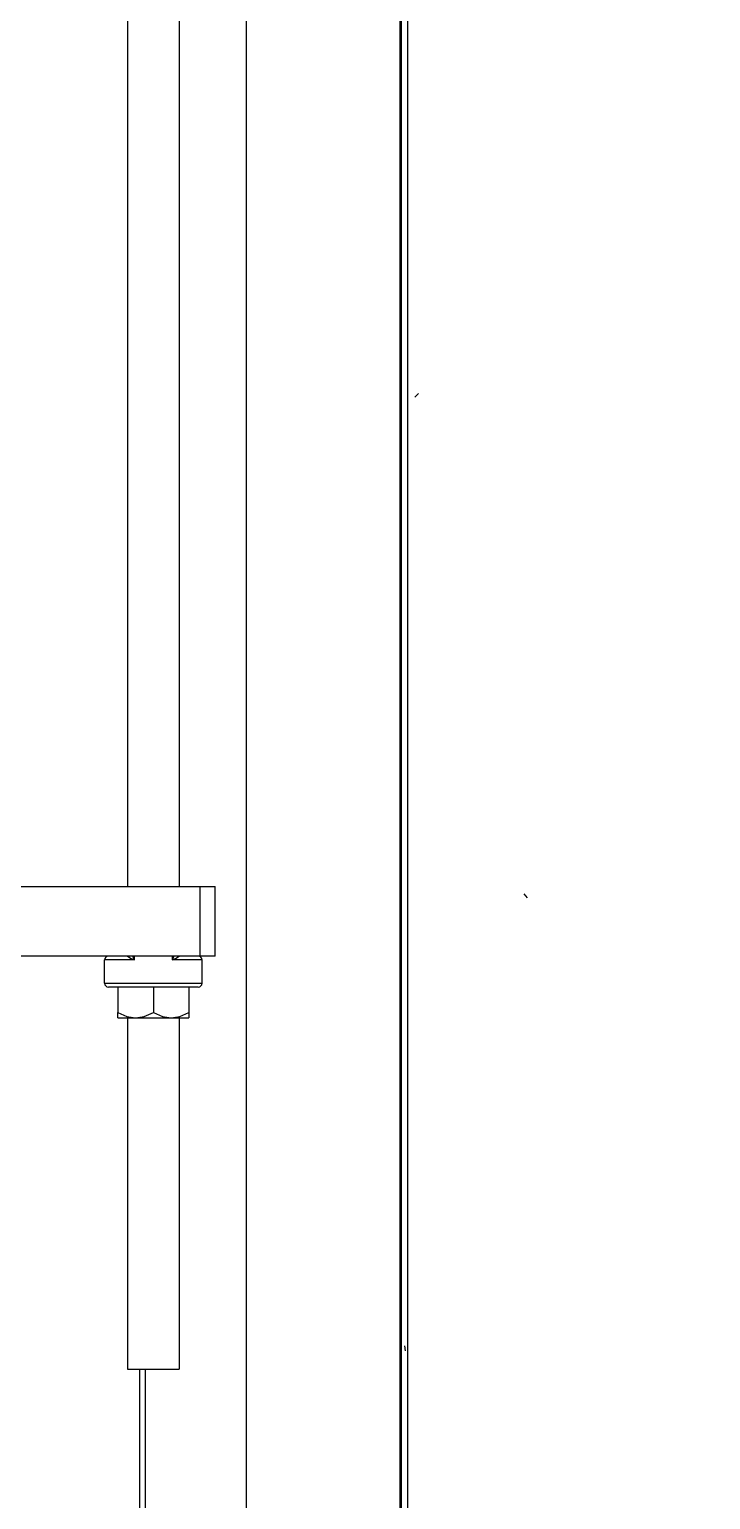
# Model space of a CAD drawing. Extents: x -181672 to 290600, y -29000 to 395522.
# Drawn here: x -4944 to -4504, y 32737 to 33687 of the extents above; entities that cross this region are included whole.
import ezdxf

# ---------------------------------------------------------------- set-up
doc = ezdxf.new("R2010")
doc.units = 0
doc.header["$LTSCALE"] = 10
doc.layers.add('XFM7P20PCW$0$SH-LINE-252', color=252, linetype='Continuous')

# ---------------------------------------------------------------- blocks, each defined once
blk = doc.blocks.new('XFM7P20PCW$0$A$C5a31e6e3')
for p, q in [((876, 30), (876, 477.5)), ((921, 477.5), (921, 30)), ((856, 31), (856, 89)), ((858.5, 91.5), (858.5, 28.5)), ((858.5, 91.5), (873.5, 91.5)), ((873.5, 72.16), (873.5, 91.5)), ((609, 76.7), (609, 43.3)), ((836, 76.7), (609, 76.7)), ((836, 83), (839.56, 83)), ((836, 83), (836, 71.5)), ((856, 83), (839.56, 83)), ((876, 77), (875.77, 76.32)), ((1530.4, 76.7), (921, 76.7)), ((609, 69), (360, 69)), ((836, 71.5), (836, 48.5)), ((873.5, 72.16), (876, 73.33)), ((873.5, 72.16), (876, 72.16)), ((360, 65), (609, 65)), ((856, 60), (839.56, 60)), ((836, 48.5), (836, 37)), ((876, 46.67), (873.5, 47.84)), ((876, 47.84), (873.5, 47.84)), ((873.5, 28.5), (873.5, 47.84)), ((836, 43.3), (609, 43.3)), ((875.77, 43.68), (876, 43)), ((1506, 43.3), (921, 43.3)), ((839.56, 37), (836, 37)), ((856, 37), (839.56, 37)), ((858.5, 28.5), (873.5, 28.5)), ((876, 20), (876, 30)), ((921, 30), (876, 30)), ((921, 30), (921, 20)), ((876, 20), (921, 20))]:
    blk.add_line(p, q)
at = {"flags": 128}
for points in [[(839.56, 83), (836.89, 77.11), (836, 71.5)], [(875.77, 76.32), (874.76, 74.67), (873.5, 72.16)], [(836, 71.5), (836.89, 65.89), (839.56, 60)], [(839.56, 60), (836.89, 54.11), (836, 48.5)], [(836, 48.5), (836.89, 42.89), (839.56, 37)], [(873.5, 47.84), (874.76, 45.33), (875.77, 43.68)]]:
    blk.add_lwpolyline(points, dxfattribs=at)
for centre, start, end in [((858.5, 89), 90, 180), ((873.5, 89), 0, 90), ((858.5, 31), 180, 270), ((873.5, 31), 270, 0)]:
    blk.add_arc(centre, 2.5, start, end)
for centre, start_param, end_param in [((878.49, 77), 4.942356, 5.183464), ((878.49, 43), 4.241314, 4.482422)]:
    blk.add_ellipse(centre, major_axis=(0, -3), ratio=0.932153, start_param=start_param, end_param=end_param)
blk = doc.blocks.new('XFM7P20PCW$0$A$Cd4ff1465')
at = {"layer": 'XFM7P20PCW$0$SH-LINE-252'}
blk.add_line((339.827, 9.91), (0, 9.91), dxfattribs=at)
blk = doc.blocks.new('XFM7P20PCW')
h = blk.add_hatch()
h.set_pattern_fill('FP_2', color=256, angle=90, style=0, pattern_type=2)
h.set_pattern_definition([(135, (-3620.4, 35032), (-898.03, -898.03), []), (135, (-3747.4, 35032), (-898.03, -898.03), []), (135, (-3874.4, 35032), (-898.03, -898.03), []), (140, (-3620.4, 35032), (79.696, 910.92), [95.25, -1047.75]), (85, (-3620.4, 35032), (-955.284, -176.214), [76.2, -838.2]), (190.451, (-3613.7, 35107.9), (-875.583, 734.71), [80.95, -890.45]), (136.184, (-3874.4, 35032), (210.21, 1355.395), [142.88, -1571.62]), (186.636, (-3856.9, 35144.9), (-1237.14, 1187.01), [121.42, -1335.68]), (81.184, (-3874.4, 35032), (-1237.13, 1187.03), [114.3, -1257.3]), (111, (-3810.9, 35159), (511.326, 758.07), [95.25, -1047.75]), (56, (-3810.9, 35159), (-920.94, 309.01), [76.2, -838.2]), (161.451, (-3768.3, 35222.15), (-409.607, 1067.085), [80.95, -890.45]), (127.5, (-3620.37, 35031.98), (-422.775, 15.443), [3.353, -824.687, 3.353, -847.547, -841.375]), (127.5, (-3620.37, 35031.98), (-422.775, 15.443), [-1678.94, 3.353, -838.022]), (97.5, (-3620.37, 35032), (-500.903, 334.098), [3.353, -481.787, 3.353, -805.637, -320.675]), (97.5, (-3620.37, 35032), (-500.903, 334.098), [-1294.13, 3.353, -317.322]), (57.5, (-3620.37, 34748.77), (28.645, 677.955), [3.353, -314.147, 3.353, -2301.697]), (57.5, (-3620.37, 34748.77), (28.645, 677.955), [-320.853, -987.247, 3.353, -1311.097]), (47.5, (-3620.4, 34621.8), (-127.133, 740.647), [3.353, -409.397, 3.353, -654.507, -933.45]), (47.5, (-3620.4, 34621.8), (-127.133, 740.647), [-1070.61, 3.353, -930.097])])
h.paths.add_polyline_path([(-4503.81063, 43114.9955), (-4503.81063, 48325.16239), (-4703.81063, 48325.16239), (-4703.81063, 30764.09437), (-4503.81063, 30764.09437), (-4503.81063, 42537.6267)])
blk.add_line((-4703.81063, 49113.16), (-4703.81063, 29638.51771))
blk.add_lwpolyline([(-4704.33707, 32062.11275), (-4704.3603, 34240.32559), (-4803.83386, 34240.32559), (-4803.81063, 32062.11275)], close=True)
at = {"xscale": 30, "yscale": 30, "zscale": 30, "rotation": 90}
blk.add_blockref('XFM7P20PCW$0$A$Cd4ff1465', (-4402.30053, 29399.02815), dxfattribs=at)
at = {"rotation": 90}
blk.add_blockref('XFM7P20PCW$0$A$C5a31e6e3', (-4803.81063, 32212.11275), dxfattribs=at)

msp = doc.modelspace()

# ---------------------------------------------------------------- block references
msp.add_blockref('XFM7P20PCW', (0, 0))

doc.saveas('drawing.dxf')
